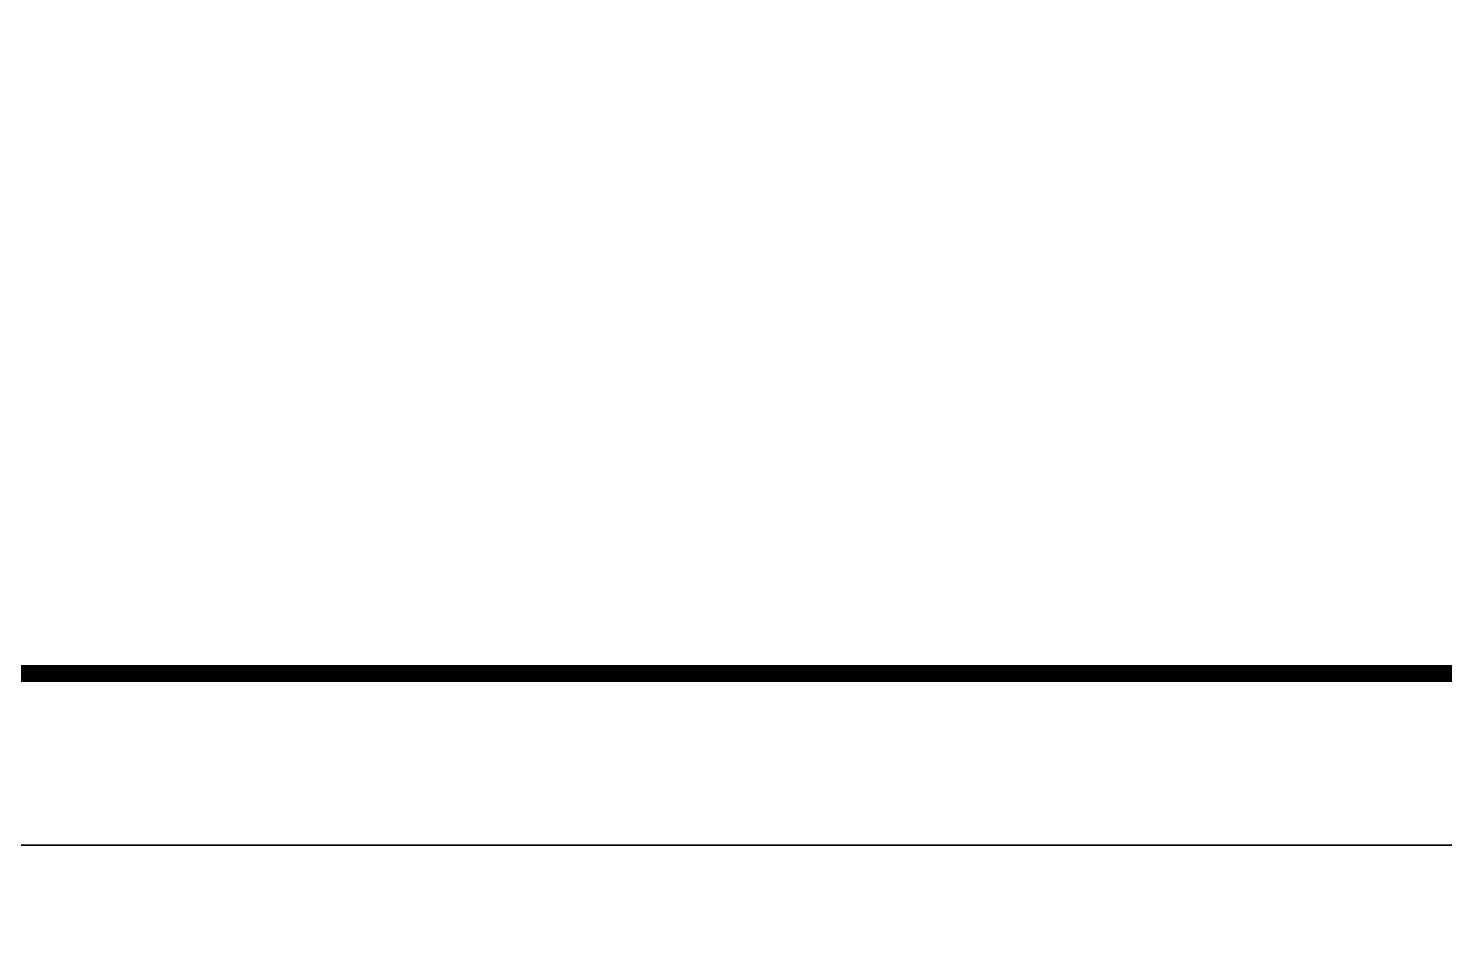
# Model space of a CAD drawing. Extents: x 3002737 to 4077523, y -995787 to -7267.
# Drawn here: x 3063679 to 3071937, y -935862 to -930627 of the extents above; entities that cross this region are included whole.
import ezdxf

# ---------------------------------------------------------------- set-up
doc = ezdxf.new("R2010")
doc.units = 0
doc.header["$LTSCALE"] = 1000
doc.header["$MEASUREMENT"] = 0
doc.layers.add('yichutu', color=7, linetype='CONTINUOUS', true_color=0xffffff, plot=False)
doc.layers.add('图框', color=147, linetype='CONTINUOUS', lineweight=20)

msp = doc.modelspace()

# ---------------------------------------------------------------- linework, layer by layer
at = {"layer": 'yichutu', "color": 7, "true_color": 0xffffff}
for points in [[(3032735, -935386.6), (3032735, -875986.6), (3116835, -875986.6), (3116835, -935386.6)], [(3032735, -994786.6), (3032735, -935386.6), (3116835, -935386.6), (3116835, -994786.6)]]:
    msp.add_lwpolyline(points, close=True, dxfattribs=at)
at = {"layer": '图框'}
for points in [[(3032735, -875986.6), (3116835, -875986.6), (3116835, -935386.6), (3032735, -935386.6)], [(3032735, -875986.6), (3116835, -875986.6), (3116835, -935386.6), (3032735, -935386.6)], [(3032735, -935386.6), (3116835, -935386.6), (3116835, -994786.6), (3032735, -994786.6)], [(3032735, -935386.6), (3116835, -935386.6), (3116835, -994786.6), (3032735, -994786.6)]]:
    msp.add_lwpolyline(points, close=True, dxfattribs=at)
at = {"layer": '图框', "const_width": 100}
msp.add_lwpolyline([(3115835, -934386.6), (3115835, -876986.6), (3035235, -876986.6), (3035235, -934386.6)], close=True, dxfattribs=at)

doc.saveas('drawing.dxf')
